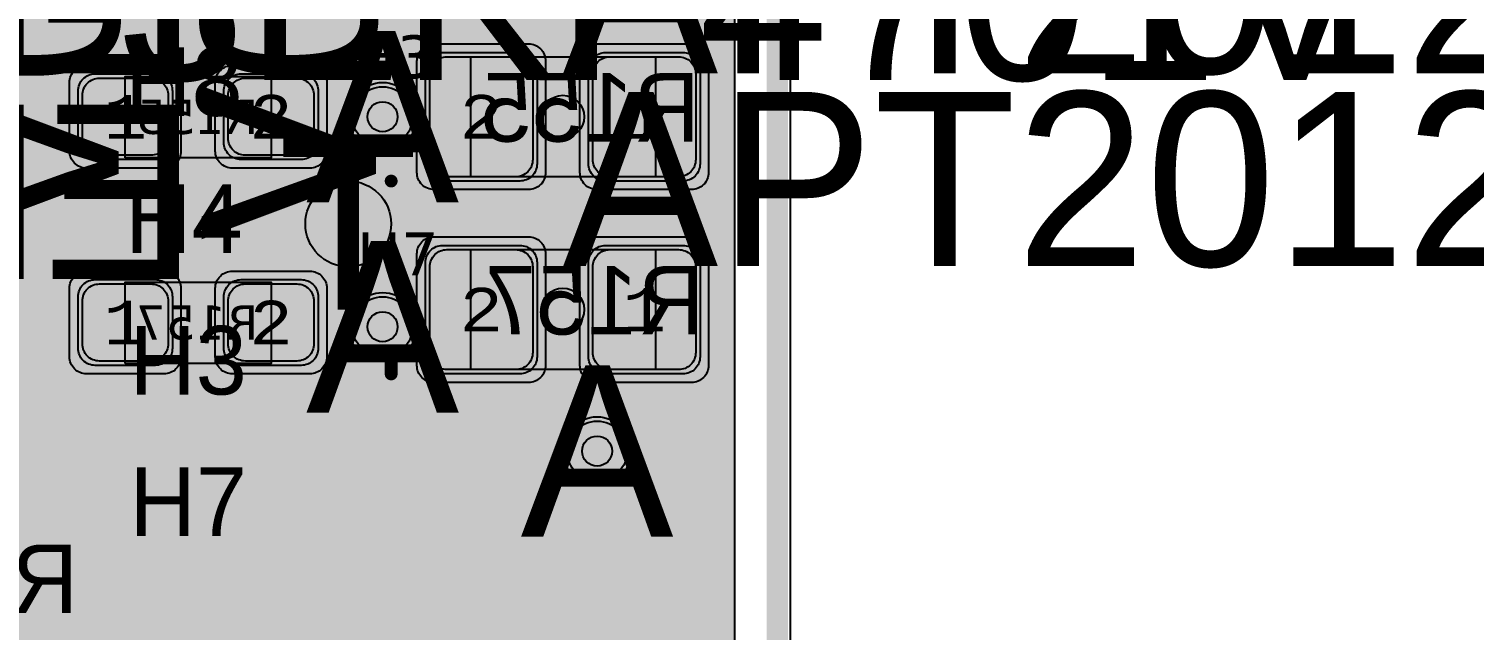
# Model space of a CAD drawing. Extents: x -28 to 199, y -61 to 255.
# Drawn here: x 161.28 to 178.12, y 150.01 to 157.02 of the extents above; entities that cross this region are included whole.
import ezdxf
from ezdxf.enums import TextEntityAlignment as Align

# ---------------------------------------------------------------- set-up
doc = ezdxf.new("R2010")
doc.units = 0
doc.header["$MEASUREMENT"] = 0
for name, color, linetype in [('ASSEMBLY_OUTLINES_BTM', 191, 'CONTINUOUS'), ('ASSEMBLY_OUTLINES_TOP', 102, 'CONTINUOUS'), ('ASSEMBLY_PART_NUMBERS_BTM', 191, 'CONTINUOUS'), ('ASSEMBLY_PART_NUMBERS_TOP', 102, 'CONTINUOUS'), ('ASSEMBLY_REF_DES_BTM', 191, 'CONTINUOUS'), ('ASSEMBLY_REF_DES_TOP', 102, 'CONTINUOUS'), ('BOARD_OUTLINE', 10, 'CONTINUOUS'), ('DRILL_DRAWING', 21, 'CONTINUOUS'), ('GENERATED_SILKSCREEN_BTM', 255, 'CONTINUOUS'), ('GENERATED_SILKSCREEN_TOP', 140, 'CONTINUOUS'), ('MANUFACTURING_OUTLINES', 10, 'CONTINUOUS'), ('MOUNTING_HOLES_LAYER_2', 42, 'CONTINUOUS'), ('MOUNTING_HOLES_LAYER_3', 42, 'CONTINUOUS'), ('MOUNTING_HOLES_LAYER_BOT21', 42, 'CONTINUOUS'), ('MOUNTING_HOLES_LAYER_TOP', 42, 'CONTINUOUS'), ('PART_PADS_SMD_BTM', 10, 'CONTINUOUS'), ('PART_PADS_SMD_TOP', 150, 'CONTINUOUS'), ('PIN_NUMBERS_BTM', 8, 'CONTINUOUS'), ('PIN_NUMBERS_TOP', 8, 'CONTINUOUS'), ('PLACEMENT_OUTLINES_BTM', 222, 'CONTINUOUS'), ('PLACEMENT_OUTLINES_TOP', 130, 'CONTINUOUS'), ('PLANE_SHAPES_LAYER_2', 230, 'CONTINUOUS'), ('PLANE_SHAPES_LAYER_3', 81, 'CONTINUOUS'), ('ROUTE_BORDER', 151, 'CONTINUOUS'), ('SILKSCREEN_OUTLINES_BTM', 211, 'CONTINUOUS'), ('SILKSCREEN_OUTLINES_TOP', 150, 'CONTINUOUS'), ('SILKSCREEN_REF_DES_BTM', 211, 'CONTINUOUS'), ('SILKSCREEN_REF_DES_TOP', 150, 'CONTINUOUS'), ('SOLDERMASK_PADS_BTM', 12, 'CONTINUOUS'), ('SOLDERMASK_PADS_TOP', 180, 'CONTINUOUS'), ('SOLDERPASTE_PADS_BTM', 12, 'CONTINUOUS'), ('SOLDERPASTE_PADS_TOP', 180, 'CONTINUOUS'), ('TRACES_LAYER_BOTTOM', 10, 'CONTINUOUS'), ('TRACES_LAYER_TOP', 150, 'CONTINUOUS'), ('VIA_HOLES_LAYER_2', 30, 'CONTINUOUS'), ('VIA_HOLES_LAYER_3', 30, 'CONTINUOUS'), ('VIA_HOLES_LAYER_BOTTOM', 30, 'CONTINUOUS'), ('VIA_HOLES_LAYER_TOP', 30, 'CONTINUOUS'), ('VIA_PADS_LAYER_2', 230, 'CONTINUOUS'), ('VIA_PADS_LAYER_3', 81, 'CONTINUOUS'), ('VIA_PADS_LAYER_BOTTOM', 10, 'CONTINUOUS'), ('VIA_PADS_LAYER_TOP', 150, 'CONTINUOUS')]:
    doc.layers.add(name, color=color, linetype=linetype)
doc.styles.add('COURIER_NEW', font='COUR.TTF')
doc.styles.add('VERDANA', font='verdana.TTF')
doc.styles.add('VERIBEST_GERBER_0', font='txt')

msp = doc.modelspace()

# ---------------------------------------------------------------- hatches: boundary and pattern name
at = {"layer": 'ASSEMBLY_OUTLINES_TOP'}
h = msp.add_hatch(color=256, dxfattribs=at)
edge = h.paths.add_edge_path()
edge.add_arc((167.5, 156), 0.25, 0, 360)
h = msp.add_hatch(color=256, dxfattribs=at)
edge = h.paths.add_edge_path()
edge.add_arc((167.5, 153.75), 0.25, 0, 360)
at = {"layer": 'MOUNTING_HOLES_LAYER_2'}
h = msp.add_hatch(color=256, dxfattribs=at)
edge = h.paths.add_edge_path()
edge.add_arc((165, 154.75), 0.5, 0, 360)
at = {"layer": 'MOUNTING_HOLES_LAYER_3'}
h = msp.add_hatch(color=256, dxfattribs=at)
edge = h.paths.add_edge_path()
edge.add_arc((165, 154.75), 0.5, 0, 360)
at = {"layer": 'MOUNTING_HOLES_LAYER_BOT21'}
h = msp.add_hatch(color=256, dxfattribs=at)
edge = h.paths.add_edge_path()
edge.add_arc((165, 154.75), 0.5, 0, 360)
at = {"layer": 'MOUNTING_HOLES_LAYER_TOP'}
h = msp.add_hatch(color=256, dxfattribs=at)
edge = h.paths.add_edge_path()
edge.add_arc((165, 154.75), 0.5, 0, 360)
at = {"layer": 'PLANE_SHAPES_LAYER_2'}
h = msp.add_hatch(color=256, dxfattribs=at)
h.paths.add_polyline_path([(169.5, 129.25), (149.5, 129.25), (142.25, 122), (142.25, 90.5), (147.5, 90.5), (147.5, 80), (154, 80), (154, 69.25), (131.75, 69.25), (131.75, 73.25), (121.25, 73.25), (121.25, 81), (110.5, 81), (110.5, 125.75), (106.5, 125.75), (106.5, 128.75), (93.5, 128.75), (93.5, 120.25), (91.75, 120.25), (91.75, 121.5), (80, 121.5), (80, 118.25), (73.25, 118.25), (73.25, 124.5), (67.5, 124.5), (67.5, 128), (57.75, 128), (57.75, 120.25), (55.25, 120.25), (55.25, 121.5), (47.5, 121.5), (47.5, 119), (35, 119), (35, 134.75), (32.75, 134.75), (32.75, 159.75), (29.25, 159.75), (29.25, 175.25), (22.5, 175.25), (22.5, 195.25), (17.25, 195.25), (17.25, 198), (22.5, 198), (22.5, 216.5), (40.25, 216.5), (40.25, 235.5), (54.5, 235.5), (54.5, 254), (87.25, 254), (87.25, 236.25), (86.25, 236.25), (86.25, 228.75), (81, 228.75), (81, 218.75), (95.25, 218.75), (95.25, 194.5), (87, 194.5), (87, 172), (131.1, 172), (131.1, 208.75), (115.5, 208.75), (115.5, 213.75), (106.75, 213.75), (106.75, 218.75), (110.25, 222.25), (110.25, 226.25), (142.5, 226.25), (142.5, 221.5), (160.5, 221.5), (160.5, 240.75), (169.5, 240.75)])
h.paths.add_polyline_path([(35.5, 149.5), (41.75, 149.5), (41.75, 152), (39.25, 152), (39.25, 154), (37.75, 154), (37.75, 152), (35.5, 152)], flags=16)
h.paths.add_polyline_path([(37.5, 125.75), (37.5, 128.75), (42.75, 128.75), (42.75, 125.75)], flags=16)
h.paths.add_polyline_path([(52, 127.75), (52, 130.75), (54.25, 130.75), (54.25, 127.75)], flags=16)
h.paths.add_polyline_path([(50.75, 219.5), (50.75, 226.5), (71.75, 226.5), (71.75, 219.5)], flags=16)
h.paths.add_polyline_path([(66.5, 150.75), (66.5, 177.5), (72.25, 177.5), (72.25, 150.75)], flags=16)
h.paths.add_polyline_path([(47.25, 185.25), (73, 185.25), (73, 188.25), (70.25, 188.25), (70.25, 191), (47.25, 191)], flags=16)
h.paths.add_polyline_path([(84.5, 208), (84.5, 212.75), (85, 212.75), (85, 208)], flags=16)
h.paths.add_polyline_path([(61.5, 137.25), (87.75, 137.25), (87.75, 140.5), (84.75, 140.5), (84.75, 143), (61.5, 143)], flags=16)
h.paths.add_polyline_path([(88.75, 127), (88.75, 130), (91, 130), (91, 127)], flags=16)
h.paths.add_polyline_path([(85.5, 130.25), (85.5, 132.5), (91, 132.5), (91, 130.25)], flags=16)
h.paths.add_polyline_path([(108.75, 142.25), (135.75, 142.25), (135.75, 145.75), (132.25, 145.75), (132.25, 149), (108.75, 149)], flags=16)
h.paths.add_polyline_path([(114.25, 126.75), (140.75, 126.75), (140.75, 129.75), (137.25, 129.75), (137.25, 133), (114.25, 133)], flags=16)
h.paths.add_polyline_path([(155.25, 180.25), (166.25, 180.25), (166.25, 186.25), (152.25, 186.25), (152.25, 183), (155.25, 183)], flags=16)
at = {"layer": 'PLANE_SHAPES_LAYER_3'}
h = msp.add_hatch(color=256, dxfattribs=at)
h.paths.add_polyline_path([(169.5, 129.25), (149.5, 129.25), (142.25, 122), (142.25, 90.5), (147.5, 90.5), (147.5, 80), (154, 80), (154, 69.25), (131.75, 69.25), (131.75, 73.25), (121.25, 73.25), (121.25, 81), (110.5, 81), (110.5, 125.75), (106.5, 125.75), (106.5, 128.75), (93.5, 128.75), (93.5, 120.25), (91.75, 120.25), (91.75, 121.5), (80, 121.5), (80, 118.25), (73.25, 118.25), (73.25, 124.5), (67.5, 124.5), (67.5, 127.75), (58.25, 127.75), (58.25, 130.25), (88.75, 130.25), (88.75, 127), (91, 127), (91, 132.5), (55, 132.5), (55, 131.25), (52, 131.25), (52, 127.75), (55, 127.75), (55, 127.25), (57.75, 127.25), (57.75, 120.25), (55.25, 120.25), (55.25, 121.5), (47.5, 121.5), (47.5, 119), (35, 119), (35, 134.75), (32.75, 134.75), (32.75, 159.75), (29.25, 159.75), (29.25, 175.25), (22.5, 175.25), (22.5, 195.25), (17.25, 195.25), (17.25, 198), (22.5, 198), (22.5, 216.5), (40.25, 216.5), (40.25, 235.5), (54.5, 235.5), (54.5, 254), (87.25, 254), (87.25, 236.25), (86.25, 236.25), (86.25, 228.75), (81, 228.75), (81, 218.75), (95.25, 218.75), (95.25, 194.5), (87, 194.5), (87, 172), (131.1, 172), (131.1, 208.75), (115.5, 208.75), (115.5, 213.75), (106.75, 213.75), (106.75, 218.75), (110.25, 222.25), (110.25, 226.25), (142.5, 226.25), (142.5, 221.5), (160.5, 221.5), (160.5, 240.75), (169.5, 240.75)])
h.paths.add_polyline_path([(35.5, 149.5), (41.75, 149.5), (41.75, 152), (39.25, 152), (39.25, 154), (37.75, 154), (37.75, 152), (35.5, 152)], flags=16)
h.paths.add_polyline_path([(37.5, 125.75), (37.5, 128.75), (42.75, 128.75), (42.75, 125.75)], flags=16)
h.paths.add_polyline_path([(50.75, 219.5), (50.75, 226.5), (71.75, 226.5), (71.75, 219.5)], flags=16)
h.paths.add_polyline_path([(66.5, 150.75), (66.5, 177.5), (72.25, 177.5), (72.25, 150.75)], flags=16)
h.paths.add_polyline_path([(47.25, 185.25), (73, 185.25), (73, 188.25), (70.25, 188.25), (70.25, 191), (47.25, 191)], flags=16)
h.paths.add_polyline_path([(84.5, 208), (84.5, 212.75), (85, 212.75), (85, 208)], flags=16)
h.paths.add_polyline_path([(61.5, 137.25), (87.75, 137.25), (87.75, 140.5), (84.75, 140.5), (84.75, 143), (61.5, 143)], flags=16)
h.paths.add_polyline_path([(108.75, 142.25), (135.75, 142.25), (135.75, 145.75), (132.25, 145.75), (132.25, 149), (108.75, 149)], flags=16)
h.paths.add_polyline_path([(114.25, 126.75), (140.75, 126.75), (140.75, 129.75), (137.25, 129.75), (137.25, 133), (114.25, 133)], flags=16)
h.paths.add_polyline_path([(155.25, 180.25), (166.25, 180.25), (166.25, 186.25), (152.25, 186.25), (152.25, 183), (155.25, 183)], flags=16)
at = {"layer": 'VIA_HOLES_LAYER_2'}
h = msp.add_hatch(color=256, dxfattribs=at)
edge = h.paths.add_edge_path()
edge.add_arc((165.4, 156), 0.175, 0, 360)
h = msp.add_hatch(color=256, dxfattribs=at)
edge = h.paths.add_edge_path()
edge.add_arc((165.4, 153.549998), 0.175, 0, 360)
h = msp.add_hatch(color=256, dxfattribs=at)
edge = h.paths.add_edge_path()
edge.add_arc((167.9, 152.1), 0.175, 0, 360)
at = {"layer": 'VIA_HOLES_LAYER_3'}
h = msp.add_hatch(color=256, dxfattribs=at)
edge = h.paths.add_edge_path()
edge.add_arc((165.4, 156), 0.175, 0, 360)
h = msp.add_hatch(color=256, dxfattribs=at)
edge = h.paths.add_edge_path()
edge.add_arc((165.4, 153.549998), 0.175, 0, 360)
h = msp.add_hatch(color=256, dxfattribs=at)
edge = h.paths.add_edge_path()
edge.add_arc((167.9, 152.1), 0.175, 0, 360)
at = {"layer": 'VIA_HOLES_LAYER_BOTTOM'}
h = msp.add_hatch(color=256, dxfattribs=at)
edge = h.paths.add_edge_path()
edge.add_arc((165.4, 156), 0.175, 0, 360)
h = msp.add_hatch(color=256, dxfattribs=at)
edge = h.paths.add_edge_path()
edge.add_arc((165.4, 153.549998), 0.175, 0, 360)
h = msp.add_hatch(color=256, dxfattribs=at)
edge = h.paths.add_edge_path()
edge.add_arc((167.9, 152.1), 0.175, 0, 360)
at = {"layer": 'VIA_HOLES_LAYER_TOP'}
h = msp.add_hatch(color=256, dxfattribs=at)
edge = h.paths.add_edge_path()
edge.add_arc((165.4, 156), 0.175, 0, 360)
h = msp.add_hatch(color=256, dxfattribs=at)
edge = h.paths.add_edge_path()
edge.add_arc((165.4, 153.549998), 0.175, 0, 360)
h = msp.add_hatch(color=256, dxfattribs=at)
edge = h.paths.add_edge_path()
edge.add_arc((167.9, 152.1), 0.175, 0, 360)

# ---------------------------------------------------------------- linework, layer by layer
at = {"layer": 'ASSEMBLY_OUTLINES_BTM'}
for points in [[(162.4, 155.52), (162.4, 156.47), (164.1, 156.47), (164.1, 155.52)], [(162.4, 153.119998), (162.4, 154.069998), (164.1, 154.069998), (164.1, 153.119998)]]:
    msp.add_lwpolyline(points, close=True, dxfattribs=at)
at = {"layer": 'ASSEMBLY_OUTLINES_TOP'}
for points in [[(166.43, 155.3), (166.43, 156.7), (168.58, 156.7), (168.58, 155.3)], [(166.43, 153.05), (166.43, 154.45), (168.58, 154.45), (168.58, 153.05)]]:
    msp.add_lwpolyline(points, close=True, dxfattribs=at)
at = {"layer": 'ASSEMBLY_OUTLINES_TOP', "const_width": 0.1}
for points in [[(166.75, 155.5), (166.75, 156.5)], [(166.75, 153.25), (166.75, 154.25)]]:
    msp.add_lwpolyline(points, dxfattribs=at)
for points in [[(167, 155.5), (167, 156.5), (168, 156.5), (168, 155.5)], [(167, 153.25), (167, 154.25), (168, 154.25), (168, 153.25)]]:
    msp.add_lwpolyline(points, close=True, dxfattribs=at)
at = {"layer": 'ASSEMBLY_OUTLINES_TOP'}
for centre in [(167.5, 156), (167.5, 153.75)]:
    msp.add_circle(centre, 0.25, dxfattribs=at)
at = {"layer": 'BOARD_OUTLINE', "const_width": 0.25}
msp.add_lwpolyline([(0, 1.5), (0, 253.5, -0.4142135624), (1.5, 255), (168.5, 255, -0.4142135624), (170, 253.5), (170, 1.5, -0.4142135624), (168.5, 0), (1.5, 0, -0.4142135624)], format="xyb", close=True, dxfattribs=at)
at = {"layer": 'GENERATED_SILKSCREEN_BTM', "const_width": 0.15}
for points in [[(163.533844, 156.470005, 1.1642e-05), (163.533836, 156.469995), (162.966164, 156.469995, 1.1642e-05), (162.966156, 156.470005), (163.533844, 156.470005)], [(163.542098, 155.519995), (162.957902, 155.519995, 1.22306e-05), (162.957911, 155.520005), (163.542089, 155.520005, 1.22306e-05), (163.542098, 155.519995)], [(163.533844, 154.070003, 1.1642e-05), (163.533836, 154.069993), (162.966164, 154.069993, 1.1642e-05), (162.966156, 154.070003), (163.533844, 154.070003)], [(163.542098, 153.119993), (162.957902, 153.119993, 1.22306e-05), (162.957911, 153.120003), (163.542089, 153.120003, 1.22306e-05), (163.542098, 153.119993)]]:
    msp.add_lwpolyline(points, format="xyb", dxfattribs=at)
for points in [[(166.602, 156.2212), (166.6052, 156.2204), (166.6076, 156.2196), (166.6108, 156.218), (166.7196, 156.13), (166.7196, 156.4636), (166.1972, 156.4636), (166.1916, 156.4652), (166.1868, 156.4684), (166.1844, 156.474), (166.1836, 156.4796), (166.1844, 156.486), (166.1868, 156.4908), (166.1916, 156.4948), (166.1972, 156.4964), (166.7372, 156.4964), (166.7428, 156.4948), (166.7476, 156.4908), (166.7516, 156.486), (166.7532, 156.4804), (166.7532, 156.0956), (166.7524, 156.09), (166.75, 156.086), (166.7468, 156.0836), (166.7412, 156.082), (166.738, 156.0804), (166.734, 156.0796), (166.73, 156.0804), (166.7268, 156.0828), (166.5964, 156.1892), (166.338, 156.1892), (166.2132, 156.0876), (166.2132, 155.83), (166.338, 155.73), (166.5964, 155.73), (166.7268, 155.8356), (166.7324, 155.838), (166.7372, 155.838), (166.7428, 155.8348), (166.7468, 155.8308), (166.75, 155.8252), (166.7516, 155.8196), (166.7508, 155.8164), (166.75, 155.814), (166.7484, 155.8116), (166.746, 155.81), (166.6108, 155.6996), (166.6084, 155.698), (166.6052, 155.698), (166.602, 155.6964), (166.3324, 155.6964), (166.3308, 155.6964), (166.3292, 155.6972), (166.3284, 155.6972), (166.3268, 155.698), (166.3252, 155.698), (166.322, 155.6996), (166.1868, 155.81), (166.1844, 155.8124), (166.1836, 155.814), (166.182, 155.8188), (166.1812, 155.822), (166.1812, 156.0956), (166.182, 156.0988), (166.1836, 156.1036), (166.1836, 156.1052), (166.1852, 156.106), (166.186, 156.1076), (166.1868, 156.1092), (166.322, 156.218), (166.326, 156.2196), (166.3292, 156.2204), (166.3324, 156.2212), (166.602, 156.2212)], [(167.358, 156.2212), (167.3612, 156.2204), (167.3636, 156.2196), (167.3668, 156.218), (167.4756, 156.13), (167.4756, 156.4636), (166.9532, 156.4636), (166.9476, 156.4652), (166.9428, 156.4684), (166.9404, 156.474), (166.9396, 156.4796), (166.9404, 156.486), (166.9428, 156.4908), (166.9476, 156.4948), (166.9532, 156.4964), (167.4932, 156.4964), (167.4988, 156.4948), (167.5036, 156.4908), (167.5076, 156.486), (167.5092, 156.4804), (167.5092, 156.0956), (167.5084, 156.09), (167.506, 156.086), (167.5028, 156.0836), (167.4972, 156.082), (167.494, 156.0804), (167.49, 156.0796), (167.486, 156.0804), (167.4828, 156.0828), (167.3524, 156.1892), (167.094, 156.1892), (166.9692, 156.0876), (166.9692, 155.83), (167.094, 155.73), (167.3524, 155.73), (167.4828, 155.8356), (167.4884, 155.838), (167.4932, 155.838), (167.4988, 155.8348), (167.5028, 155.8308), (167.506, 155.8252), (167.5076, 155.8196), (167.5068, 155.8164), (167.506, 155.814), (167.5044, 155.8116), (167.502, 155.81), (167.3668, 155.6996), (167.3644, 155.698), (167.3612, 155.698), (167.358, 155.6964), (167.0884, 155.6964), (167.0868, 155.6964), (167.0852, 155.6972), (167.0844, 155.6972), (167.0828, 155.698), (167.0812, 155.698), (167.078, 155.6996), (166.9428, 155.81), (166.9404, 155.8124), (166.9396, 155.814), (166.938, 155.8188), (166.9372, 155.822), (166.9372, 156.0956), (166.938, 156.0988), (166.9396, 156.1036), (166.9396, 156.1052), (166.9412, 156.106), (166.942, 156.1076), (166.9428, 156.1092), (167.078, 156.218), (167.082, 156.2196), (167.0852, 156.2204), (167.0884, 156.2212), (167.358, 156.2212)], [(168.1212, 155.7292), (168.1276, 155.7276), (168.1316, 155.7244), (168.1332, 155.7188), (168.134, 155.7124), (168.1332, 155.7068), (168.1316, 155.7012), (168.1276, 155.6972), (168.1212, 155.6964), (167.8092, 155.6964), (167.8036, 155.6972), (167.7988, 155.7012), (167.7964, 155.7068), (167.7956, 155.7124), (167.7964, 155.7188), (167.7988, 155.7244), (167.8036, 155.7276), (167.8092, 155.7292), (167.95, 155.7292), (167.95, 156.4804), (167.9508, 156.486), (167.9532, 156.49), (167.9572, 156.4924), (167.9628, 156.4932), (167.9668, 156.494), (167.9708, 156.494), (167.974, 156.4924), (167.9772, 156.4892), (168.1332, 156.27), (168.1348, 156.2668), (168.1356, 156.2644), (168.1356, 156.2588), (168.1332, 156.254), (168.1292, 156.25), (168.1244, 156.2468), (168.1188, 156.2452), (168.1156, 156.2452), (168.1132, 156.246), (168.1092, 156.2508), (167.9812, 156.43), (167.9812, 155.7292), (168.1212, 155.7292)], [(168.426, 156.1924), (168.4236, 156.194), (168.4228, 156.198), (168.4212, 156.202), (168.4204, 156.206), (168.4204, 156.3708), (168.4212, 156.3748), (168.4228, 156.3772), (168.4228, 156.3796), (168.4236, 156.3804), (168.4252, 156.3812), (168.426, 156.3828), (168.562, 156.4932), (168.566, 156.4948), (168.5692, 156.4956), (168.5724, 156.4964), (168.9756, 156.4964), (168.9828, 156.4948), (168.9876, 156.4908), (168.9916, 156.486), (168.9932, 156.4804), (168.9932, 155.7124), (168.9916, 155.706), (168.9876, 155.702), (168.9828, 155.6996), (168.9772, 155.6988), (168.9708, 155.6996), (168.9652, 155.702), (168.9612, 155.706), (168.9596, 155.7124), (168.9596, 156.0804), (168.5836, 156.0804), (168.4524, 155.7076), (168.4492, 155.702), (168.4436, 155.6988), (168.438, 155.698), (168.4324, 155.6996), (168.4276, 155.702), (168.4236, 155.706), (168.422, 155.7116), (168.4228, 155.718), (168.554, 156.0908), (168.426, 156.1924)], [(168.9596, 156.4636), (168.5772, 156.4636), (168.4524, 156.3628), (168.4524, 156.214), (168.5772, 156.1124), (168.9596, 156.1124), (168.9596, 156.4636)], [(166.692, 153.470398), (166.6936, 153.464798), (166.6928, 153.459198), (166.6896, 153.454398), (166.6848, 153.451198), (166.6792, 153.449598), (166.6736, 153.448798), (166.6688, 153.450398), (166.6648, 153.455198), (166.2336, 154.222398), (166.232, 154.226398), (166.232, 154.229598), (166.232, 154.232798), (166.2336, 154.235998), (166.236, 154.240798), (166.2392, 154.243998), (166.2432, 154.245598), (166.2472, 154.246398), (166.7872, 154.246398), (166.7928, 154.244798), (166.7976, 154.240798), (166.8, 154.235998), (166.8008, 154.229598), (166.8, 154.223998), (166.7976, 154.218398), (166.7928, 154.214398), (166.7872, 154.213598), (166.2744, 154.213598), (166.692, 153.470398)], [(167.408, 153.971198), (167.4112, 153.970398), (167.4136, 153.969598), (167.4168, 153.967998), (167.5256, 153.879998), (167.5256, 154.213598), (167.0032, 154.213598), (166.9976, 154.215198), (166.9928, 154.218398), (166.9904, 154.223998), (166.9896, 154.229598), (166.9904, 154.235998), (166.9928, 154.240798), (166.9976, 154.244798), (167.0032, 154.246398), (167.5432, 154.246398), (167.5488, 154.244798), (167.5536, 154.240798), (167.5576, 154.235998), (167.5592, 154.230398), (167.5592, 153.845598), (167.5584, 153.839998), (167.556, 153.835998), (167.5528, 153.833598), (167.5472, 153.831998), (167.544, 153.830398), (167.54, 153.829598), (167.536, 153.830398), (167.5328, 153.832798), (167.4024, 153.939198), (167.144, 153.939198), (167.0192, 153.837598), (167.0192, 153.579998), (167.144, 153.479998), (167.4024, 153.479998), (167.5328, 153.585598), (167.5384, 153.587998), (167.5432, 153.587998), (167.5488, 153.584798), (167.5528, 153.580798), (167.556, 153.575198), (167.5576, 153.569598), (167.5568, 153.566398), (167.556, 153.563998), (167.5544, 153.561598), (167.552, 153.559998), (167.4168, 153.449598), (167.4144, 153.447998), (167.4112, 153.447998), (167.408, 153.446398), (167.1384, 153.446398), (167.1368, 153.446398), (167.1352, 153.447198), (167.1344, 153.447198), (167.1328, 153.447998), (167.1312, 153.447998), (167.128, 153.449598), (166.9928, 153.559998), (166.9904, 153.562398), (166.9896, 153.563998), (166.988, 153.568798), (166.9872, 153.571998), (166.9872, 153.845598), (166.988, 153.848798), (166.9896, 153.853598), (166.9896, 153.855198), (166.9912, 153.855998), (166.992, 153.857598), (166.9928, 153.859198), (167.128, 153.967998), (167.132, 153.969598), (167.1352, 153.970398), (167.1384, 153.971198), (167.408, 153.971198)], [(168.1712, 153.479198), (168.1776, 153.477598), (168.1816, 153.474398), (168.1832, 153.468798), (168.184, 153.462398), (168.1832, 153.456798), (168.1816, 153.451198), (168.1776, 153.447198), (168.1712, 153.446398), (167.8592, 153.446398), (167.8536, 153.447198), (167.8488, 153.451198), (167.8464, 153.456798), (167.8456, 153.462398), (167.8464, 153.468798), (167.8488, 153.474398), (167.8536, 153.477598), (167.8592, 153.479198), (168, 153.479198), (168, 154.230398), (168.0008, 154.235998), (168.0032, 154.239998), (168.0072, 154.242398), (168.0128, 154.243198), (168.0168, 154.243998), (168.0208, 154.243998), (168.024, 154.242398), (168.0272, 154.239198), (168.1832, 154.019998), (168.1848, 154.016798), (168.1856, 154.014398), (168.1856, 154.008798), (168.1832, 154.003998), (168.1792, 153.999998), (168.1744, 153.996798), (168.1688, 153.995198), (168.1656, 153.995198), (168.1632, 153.995998), (168.1592, 154.000798), (168.0312, 154.179998), (168.0312, 153.479198), (168.1712, 153.479198)], [(168.476, 153.942398), (168.4736, 153.943998), (168.4728, 153.947998), (168.4712, 153.951998), (168.4704, 153.955998), (168.4704, 154.120798), (168.4712, 154.124798), (168.4728, 154.127198), (168.4728, 154.129598), (168.4736, 154.130398), (168.4752, 154.131198), (168.476, 154.132798), (168.612, 154.243198), (168.616, 154.244798), (168.6192, 154.245598), (168.6224, 154.246398), (169.0256, 154.246398), (169.0328, 154.244798), (169.0376, 154.240798), (169.0416, 154.235998), (169.0432, 154.230398), (169.0432, 153.462398), (169.0416, 153.455998), (169.0376, 153.451998), (169.0328, 153.449598), (169.0272, 153.448798), (169.0208, 153.449598), (169.0152, 153.451998), (169.0112, 153.455998), (169.0096, 153.462398), (169.0096, 153.830398), (168.6336, 153.830398), (168.5024, 153.457598), (168.4992, 153.451998), (168.4936, 153.448798), (168.488, 153.447998), (168.4824, 153.449598), (168.4776, 153.451998), (168.4736, 153.455998), (168.472, 153.461598), (168.4728, 153.467998), (168.604, 153.840798), (168.476, 153.942398)], [(169.0096, 154.213598), (168.6272, 154.213598), (168.5024, 154.112798), (168.5024, 153.963998), (168.6272, 153.862398), (169.0096, 153.862398), (169.0096, 154.213598)], [(161.1756, 150.8828), (161.3116, 150.9932), (161.3156, 150.9948), (161.3188, 150.9956), (161.322, 150.9964), (161.7252, 150.9964), (161.7324, 150.9948), (161.7372, 150.9908), (161.7412, 150.986), (161.7428, 150.9804), (161.7428, 150.2124), (161.7412, 150.206), (161.7372, 150.202), (161.7324, 150.1996), (161.7268, 150.1988), (161.7204, 150.1996), (161.7148, 150.202), (161.7108, 150.206), (161.7092, 150.2124), (161.7092, 150.5804), (161.3332, 150.5804), (161.202, 150.2076)], [(161.7092, 150.9636), (161.3268, 150.9636), (161.202, 150.8628), (161.202, 150.714), (161.3268, 150.6124), (161.7092, 150.6124), (161.7092, 150.9636)], [(161.1724, 150.218), (161.3036, 150.5908), (161.1756, 150.6924)]]:
    msp.add_lwpolyline(points, dxfattribs=at)
at = {"layer": 'GENERATED_SILKSCREEN_TOP', "const_width": 0.15}
for points in [[(162.5068, 156.0124), (162.5084, 156.006), (162.5124, 156.002), (162.5172, 155.9996), (162.5228, 155.9988), (162.5292, 155.9996), (162.5348, 156.002), (162.5388, 156.006), (162.5404, 156.0124), (162.5404, 156.3804), (163.0468, 156.3804), (163.0468, 156.0124), (163.0476, 156.006), (163.0516, 156.002), (163.0572, 155.9996), (163.0628, 155.9988), (163.0684, 155.9996), (163.0732, 156.002), (163.0772, 156.006), (163.0788, 156.0124), (163.0788, 156.7804), (163.0772, 156.786), (163.0732, 156.7908), (163.0684, 156.7932), (163.0628, 156.794), (163.0572, 156.7932), (163.0516, 156.7908), (163.0476, 156.786), (163.0468, 156.7804), (163.0468, 156.4124), (162.5404, 156.4124), (162.5404, 156.7804), (162.5388, 156.786), (162.5348, 156.7908), (162.5292, 156.7932), (162.5228, 156.794), (162.5172, 156.7932), (162.5124, 156.7908), (162.5084, 156.786), (162.5068, 156.7804), (162.5068, 156.0124)], [(163.8004, 156.5012), (163.7748, 156.4244), (163.8004, 156.3476), (163.8004, 156.3452), (163.8012, 156.342), (163.8012, 156.0948), (163.8012, 156.0924), (163.8004, 156.09), (163.7996, 156.0868), (163.7964, 156.0836), (163.7164, 156.0012), (163.7132, 155.998), (163.7084, 155.9972), (163.7052, 155.9964), (163.4116, 155.9964), (163.4092, 155.9964), (163.4068, 155.9972), (163.4036, 155.998), (163.4004, 156.0012), (163.3204, 156.0836), (163.3172, 156.0868), (163.3156, 156.09), (163.3156, 156.0948), (163.3156, 156.342), (163.3156, 156.3452), (163.3156, 156.3468), (163.3164, 156.3476), (163.342, 156.4244), (163.3164, 156.5012), (163.3156, 156.502), (163.3156, 156.5068), (163.3156, 156.6988), (163.3156, 156.702), (163.3172, 156.706), (163.3204, 156.71), (163.4004, 156.7924), (163.4036, 156.7948), (163.4068, 156.7956), (163.4092, 156.7964), (163.4116, 156.7964), (163.7052, 156.7964), (163.7084, 156.7956), (163.7132, 156.7948), (163.7164, 156.7924), (163.7964, 156.71), (163.7996, 156.7052), (163.8004, 156.702), (163.8012, 156.6988), (163.8012, 156.5068), (163.8012, 156.5036), (163.8004, 156.502), (163.8004, 156.5012)], [(163.3476, 156.69), (163.3476, 156.5084), (163.3692, 156.4396), (163.746, 156.4396), (163.7692, 156.5084), (163.7692, 156.69), (163.698, 156.7636), (163.4196, 156.7636), (163.3476, 156.69)], [(163.3476, 156.3388), (163.3476, 156.102), (163.4196, 156.0292), (163.698, 156.0292), (163.7692, 156.102), (163.7692, 156.3388), (163.746, 156.4076), (163.3692, 156.4076), (163.3476, 156.3388)], [(162.5072, 154.4124), (162.5088, 154.406), (162.5128, 154.402), (162.5176, 154.3996), (162.5232, 154.3988), (162.5296, 154.3996), (162.5352, 154.402), (162.5392, 154.406), (162.5408, 154.4124), (162.5408, 154.7804), (163.0472, 154.7804), (163.0472, 154.4124), (163.048, 154.406), (163.052, 154.402), (163.0576, 154.3996), (163.0632, 154.3988), (163.0688, 154.3996), (163.0736, 154.402), (163.0776, 154.406), (163.0792, 154.4124), (163.0792, 155.1804), (163.0776, 155.186), (163.0736, 155.1908), (163.0688, 155.1932), (163.0632, 155.194), (163.0576, 155.1932), (163.052, 155.1908), (163.048, 155.186), (163.0472, 155.1804), (163.0472, 154.8124), (162.5408, 154.8124), (162.5408, 155.1804), (162.5392, 155.186), (162.5352, 155.1908), (162.5296, 155.1932), (162.5232, 155.194), (162.5176, 155.1932), (162.5128, 155.1908), (162.5088, 155.186), (162.5072, 155.1804), (162.5072, 154.4124)], [(163.7496, 154.4124), (163.7504, 154.406), (163.7544, 154.402), (163.76, 154.3996), (163.7656, 154.3988), (163.7712, 154.3996), (163.776, 154.402), (163.78, 154.406), (163.7816, 154.4124), (163.7816, 154.6548), (163.8192, 154.6548), (163.8248, 154.6564), (163.8296, 154.6596), (163.832, 154.6652), (163.8328, 154.6708), (163.832, 154.6772), (163.8296, 154.6828), (163.8248, 154.6868), (163.8192, 154.6876), (163.7816, 154.6876), (163.7816, 155.158), (163.7808, 155.162), (163.7784, 155.1652), (163.7752, 155.1684), (163.7712, 155.1708), (163.7664, 155.1724), (163.7616, 155.1732), (163.7576, 155.1724), (163.7536, 155.1692), (163.268, 154.6836), (163.2648, 154.6788), (163.2632, 154.674), (163.264, 154.6692), (163.2672, 154.6636), (163.2688, 154.6596), (163.272, 154.6572), (163.2752, 154.6556), (163.2792, 154.6548), (163.7496, 154.6548), (163.7496, 154.4124)], [(163.3192, 154.6876), (163.7496, 155.1164), (163.7496, 154.6876), (163.3192, 154.6876)], [(162.5572, 152.7624), (162.5588, 152.756), (162.5628, 152.752), (162.5676, 152.7496), (162.5732, 152.7488), (162.5796, 152.7496), (162.5852, 152.752), (162.5892, 152.756), (162.5908, 152.7624), (162.5908, 153.1304), (163.0972, 153.1304), (163.0972, 152.7624), (163.098, 152.756), (163.102, 152.752), (163.1076, 152.7496), (163.1132, 152.7488), (163.1188, 152.7496), (163.1236, 152.752), (163.1276, 152.756), (163.1292, 152.7624), (163.1292, 153.5304), (163.1276, 153.536), (163.1236, 153.5408), (163.1188, 153.5432), (163.1132, 153.544), (163.1076, 153.5432), (163.102, 153.5408), (163.098, 153.536), (163.0972, 153.5304), (163.0972, 153.1624), (162.5908, 153.1624), (162.5908, 153.5304), (162.5892, 153.536), (162.5852, 153.5408), (162.5796, 153.5432), (162.5732, 153.544), (162.5676, 153.5432), (162.5628, 153.5408), (162.5588, 153.536), (162.5572, 153.5304), (162.5572, 152.7624)], [(163.4556, 152.7496), (163.3204, 152.8592), (163.3164, 152.8632), (163.3156, 152.868), (163.3164, 152.8736), (163.3196, 152.8792), (163.3236, 152.8832), (163.3284, 152.8864), (163.334, 152.8872), (163.3396, 152.8856), (163.47, 152.7792), (163.7284, 152.7792), (163.8532, 152.88), (163.8532, 153.0288), (163.73, 153.1304), (163.5972, 153.1304), (163.5908, 153.132), (163.5868, 153.1352), (163.5844, 153.1408), (163.5836, 153.1464), (163.5844, 153.152), (163.5868, 153.1568), (163.5908, 153.1608), (163.5972, 153.1624), (163.73, 153.1624), (163.8532, 153.264), (163.8532, 153.4128), (163.7284, 153.5136), (163.47, 153.5136), (163.3396, 153.4072), (163.334, 153.4056), (163.3284, 153.4064), (163.3236, 153.4088), (163.3196, 153.4136), (163.3164, 153.4184), (163.3156, 153.424), (163.3164, 153.4296), (163.3204, 153.4336), (163.4556, 153.5432), (163.458, 153.544), (163.4604, 153.5448), (163.4612, 153.5456), (163.4644, 153.5464), (163.734, 153.5464), (163.738, 153.5456), (163.7396, 153.5448), (163.742, 153.544), (163.7444, 153.5432), (163.8796, 153.4336), (163.882, 153.4296), (163.8828, 153.4264), (163.8844, 153.424), (163.8852, 153.4208), (163.8852, 153.256), (163.8844, 153.2536), (163.8828, 153.248), (163.882, 153.244), (163.8796, 153.2424), (163.762, 153.1464), (163.8796, 153.0504), (163.8804, 153.0488), (163.882, 153.0472), (163.8828, 153.0464), (163.8828, 153.0448), (163.8844, 153.0392), (163.8852, 153.0368), (163.8852, 152.872), (163.8844, 152.868), (163.8828, 152.8648), (163.882, 152.8616), (163.8796, 152.8592), (163.7444, 152.7496), (163.7412, 152.748), (163.7404, 152.7472), (163.738, 152.7472), (163.7372, 152.7464), (163.7364, 152.7464), (163.734, 152.7464), (163.4644, 152.7464), (163.4612, 152.7472), (163.458, 152.748), (163.4556, 152.7496)], [(162.5572, 151.1124), (162.5588, 151.106), (162.5628, 151.102), (162.5676, 151.0996), (162.5732, 151.0988), (162.5796, 151.0996), (162.5852, 151.102), (162.5892, 151.106), (162.5908, 151.1124), (162.5908, 151.4804), (163.0972, 151.4804), (163.0972, 151.1124), (163.098, 151.106), (163.102, 151.102), (163.1076, 151.0996), (163.1132, 151.0988), (163.1188, 151.0996), (163.1236, 151.102), (163.1276, 151.106), (163.1292, 151.1124), (163.1292, 151.8804), (163.1276, 151.886), (163.1236, 151.8908), (163.1188, 151.8932), (163.1132, 151.894), (163.1076, 151.8932), (163.102, 151.8908), (163.098, 151.886), (163.0972, 151.8804), (163.0972, 151.5124), (162.5908, 151.5124), (162.5908, 151.8804), (162.5892, 151.886), (162.5852, 151.8908), (162.5796, 151.8932), (162.5732, 151.894), (162.5676, 151.8932), (162.5628, 151.8908), (162.5588, 151.886), (162.5572, 151.8804), (162.5572, 151.1124)], [(163.4244, 151.1204), (163.4228, 151.1148), (163.4236, 151.1092), (163.4276, 151.1044), (163.4316, 151.1012), (163.4372, 151.0996), (163.4428, 151.0988), (163.4476, 151.1004), (163.4516, 151.1052), (163.8828, 151.8724), (163.8844, 151.8764), (163.8844, 151.8796), (163.8844, 151.8828), (163.8828, 151.886), (163.8804, 151.8908), (163.8772, 151.894), (163.8732, 151.8956), (163.8692, 151.8964), (163.3292, 151.8964), (163.3236, 151.8948), (163.3196, 151.8908), (163.3164, 151.886), (163.3156, 151.8796), (163.3164, 151.874), (163.3196, 151.8684), (163.3236, 151.8644), (163.3292, 151.8636), (163.842, 151.8636), (163.4244, 151.1204)]]:
    msp.add_lwpolyline(points, dxfattribs=at)
for points in [[(165.500005, 156.413067, 5.9988e-06), (165.499995, 156.413069), (165.499995, 156.75, -1), (165.500005, 156.75), (165.500005, 156.413067)], [(167.769515, 156.700005, 1.10969e-05), (167.769508, 156.699995), (167.230492, 156.699995, 1.10969e-05), (167.230485, 156.700005), (167.769515, 156.700005)], [(165.500005, 155.25, -1), (165.499995, 155.25), (165.499995, 155.586931, 5.9988e-06), (165.500005, 155.586933), (165.500005, 155.25)], [(167.769515, 155.299995), (167.230485, 155.299995, 1.10969e-05), (167.230492, 155.300005), (167.769508, 155.300005, 1.10969e-05), (167.769515, 155.299995)], [(165.500005, 153.963065, 5.9988e-06), (165.499995, 153.963067), (165.499995, 154.466046, 8.5753e-06), (165.500005, 154.466063), (165.500005, 153.963065)], [(167.769515, 154.450005, 1.10969e-05), (167.769508, 154.449995), (167.230492, 154.449995, 1.10969e-05), (167.230485, 154.450005), (167.769515, 154.450005)], [(165.500005, 153, -1), (165.499995, 153), (165.499995, 153.136929, 5.9988e-06), (165.500005, 153.136931), (165.500005, 153)], [(167.769515, 153.049995), (167.230485, 153.049995, 1.10969e-05), (167.230492, 153.050005), (167.769508, 153.050005, 1.10969e-05), (167.769515, 153.049995)]]:
    msp.add_lwpolyline(points, format="xyb", dxfattribs=at)
at = {"layer": 'MANUFACTURING_OUTLINES'}
msp.add_lwpolyline([(170.150405, 1.5, -0.4142135624), (168.5, -0.150405), (1.5, -0.150405, -0.4142135624), (-0.150405, 1.5), (-0.150405, 253.5, -0.4142135624), (1.5, 255.150405), (168.5, 255.150405, -0.4142135624), (170.150405, 253.5)], format="xyb", close=True, dxfattribs=at)
at = {"layer": 'MOUNTING_HOLES_LAYER_2'}
msp.add_circle((165, 154.75), 0.5, dxfattribs=at)
at = {"layer": 'MOUNTING_HOLES_LAYER_3'}
msp.add_circle((165, 154.75), 0.5, dxfattribs=at)
at = {"layer": 'MOUNTING_HOLES_LAYER_BOT21'}
msp.add_circle((165, 154.75), 0.5, dxfattribs=at)
at = {"layer": 'MOUNTING_HOLES_LAYER_TOP'}
msp.add_circle((165, 154.75), 0.5, dxfattribs=at)
at = {"layer": 'PART_PADS_SMD_BTM'}
for points in [[(161.85, 156.3, -0.4142135624), (162.05, 156.5), (162.75, 156.5, -0.4142135624), (162.95, 156.3), (162.95, 155.7, -0.4142135624), (162.75, 155.5), (162.05, 155.5, -0.4142135624), (161.85, 155.7)], [(163.55, 156.3, -0.4142135624), (163.75, 156.5), (164.45, 156.5, -0.4142135624), (164.65, 156.3), (164.65, 155.7, -0.4142135624), (164.45, 155.5), (163.75, 155.5, -0.4142135624), (163.55, 155.7)], [(161.85, 153.899998, -0.4142135624), (162.05, 154.099998), (162.75, 154.099998, -0.4142135624), (162.95, 153.899998), (162.95, 153.299998, -0.4142135624), (162.75, 153.099998), (162.05, 153.099998, -0.4142135624), (161.85, 153.299998)], [(163.55, 153.899998, -0.4142135624), (163.75, 154.099998), (164.45, 154.099998, -0.4142135624), (164.65, 153.899998), (164.65, 153.299998, -0.4142135624), (164.45, 153.099998), (163.75, 153.099998, -0.4142135624), (163.55, 153.299998)]]:
    msp.add_lwpolyline(points, format="xyb", close=True, dxfattribs=at)
at = {"layer": 'PART_PADS_SMD_TOP'}
for points in [[(167, 156.75, -0.4142135624), (167.2, 156.55), (167.2, 155.45, -0.4142135624), (167, 155.25), (166.1, 155.25, -0.4142135624), (165.9, 155.45), (165.9, 156.55, -0.4142135624), (166.1, 156.75)], [(168.9, 156.75, -0.4142135624), (169.1, 156.55), (169.1, 155.45, -0.4142135624), (168.9, 155.25), (168, 155.25, -0.4142135624), (167.8, 155.45), (167.8, 156.55, -0.4142135624), (168, 156.75)], [(167, 154.5, -0.4142135624), (167.2, 154.3), (167.2, 153.2, -0.4142135624), (167, 153), (166.1, 153, -0.4142135624), (165.9, 153.2), (165.9, 154.3, -0.4142135624), (166.1, 154.5)], [(168.9, 154.5, -0.4142135624), (169.1, 154.3), (169.1, 153.2, -0.4142135624), (168.9, 153), (168, 153, -0.4142135624), (167.8, 153.2), (167.8, 154.3, -0.4142135624), (168, 154.5)]]:
    msp.add_lwpolyline(points, format="xyb", close=True, dxfattribs=at)
at = {"layer": 'PLACEMENT_OUTLINES_BTM'}
for points in [[(162.4, 155.52), (162.4, 156.47), (164.1, 156.47), (164.1, 155.52)], [(162.4, 153.119998), (162.4, 154.069998), (164.1, 154.069998), (164.1, 153.119998)]]:
    msp.add_lwpolyline(points, close=True, dxfattribs=at)
at = {"layer": 'PLACEMENT_OUTLINES_TOP'}
for points in [[(166.43, 155.3), (166.43, 156.7), (168.58, 156.7), (168.58, 155.3)], [(166.43, 153.05), (166.43, 154.45), (168.58, 154.45), (168.58, 153.05)]]:
    msp.add_lwpolyline(points, close=True, dxfattribs=at)
at = {"layer": 'ROUTE_BORDER'}
msp.add_lwpolyline([(0.635, 2.135), (0.635, 252.5, -0.4142135624), (2.135, 254), (168, 254, -0.4142135624), (169.5, 252.5), (169.5, 2.135, -0.4142135624), (168, 0.635), (2.135, 0.635, -0.4142135624)], format="xyb", close=True, dxfattribs=at)
at = {"layer": 'SILKSCREEN_OUTLINES_BTM'}
for points in [[(162.4, 155.52), (162.4, 156.47), (164.1, 156.47), (164.1, 155.52)], [(162.4, 153.119998), (162.4, 154.069998), (164.1, 154.069998), (164.1, 153.119998)]]:
    msp.add_lwpolyline(points, close=True, dxfattribs=at)
at = {"layer": 'SILKSCREEN_OUTLINES_TOP', "const_width": 0.15}
for points in [[(165.5, 155.25), (165.5, 156.75)], [(165.5, 153), (165.5, 154.5)]]:
    msp.add_lwpolyline(points, dxfattribs=at)
at = {"layer": 'SILKSCREEN_OUTLINES_TOP'}
for points in [[(166.43, 155.3), (166.43, 156.7), (168.58, 156.7), (168.58, 155.3)], [(166.43, 153.05), (166.43, 154.45), (168.58, 154.45), (168.58, 153.05)]]:
    msp.add_lwpolyline(points, close=True, dxfattribs=at)
at = {"layer": 'SOLDERMASK_PADS_BTM'}
for points in [[(161.75, 156.4, -0.4142135624), (161.95, 156.6), (162.85, 156.6, -0.4142135624), (163.05, 156.4), (163.05, 155.6, -0.4142135624), (162.85, 155.4), (161.95, 155.4, -0.4142135624), (161.75, 155.6)], [(163.45, 156.4, -0.4142135624), (163.65, 156.6), (164.55, 156.6, -0.4142135624), (164.75, 156.4), (164.75, 155.6, -0.4142135624), (164.55, 155.4), (163.65, 155.4, -0.4142135624), (163.45, 155.6)], [(161.75, 153.999998, -0.4142135624), (161.95, 154.199998), (162.85, 154.199998, -0.4142135624), (163.05, 153.999998), (163.05, 153.199998, -0.4142135624), (162.85, 152.999998), (161.95, 152.999998, -0.4142135624), (161.75, 153.199998)], [(163.45, 153.999998, -0.4142135624), (163.65, 154.199998), (164.55, 154.199998, -0.4142135624), (164.75, 153.999998), (164.75, 153.199998, -0.4142135624), (164.55, 152.999998), (163.65, 152.999998, -0.4142135624), (163.45, 153.199998)]]:
    msp.add_lwpolyline(points, format="xyb", close=True, dxfattribs=at)
at = {"layer": 'SOLDERMASK_PADS_TOP'}
for points in [[(167.1, 156.85, -0.4142135624), (167.3, 156.65), (167.3, 155.35, -0.4142135624), (167.1, 155.15), (166, 155.15, -0.4142135624), (165.8, 155.35), (165.8, 156.65, -0.4142135624), (166, 156.85)], [(169, 156.85, -0.4142135624), (169.2, 156.65), (169.2, 155.35, -0.4142135624), (169, 155.15), (167.9, 155.15, -0.4142135624), (167.7, 155.35), (167.7, 156.65, -0.4142135624), (167.9, 156.85)], [(167.1, 154.6, -0.4142135624), (167.3, 154.4), (167.3, 153.1, -0.4142135624), (167.1, 152.9), (166, 152.9, -0.4142135624), (165.8, 153.1), (165.8, 154.4, -0.4142135624), (166, 154.6)], [(169, 154.6, -0.4142135624), (169.2, 154.4), (169.2, 153.1, -0.4142135624), (169, 152.9), (167.9, 152.9, -0.4142135624), (167.7, 153.1), (167.7, 154.4, -0.4142135624), (167.9, 154.6)]]:
    msp.add_lwpolyline(points, format="xyb", close=True, dxfattribs=at)
at = {"layer": 'SOLDERPASTE_PADS_BTM'}
for points in [[(161.9, 156.25, -0.4142135624), (162.1, 156.45), (162.7, 156.45, -0.4142135624), (162.9, 156.25), (162.9, 155.75, -0.4142135624), (162.7, 155.55), (162.1, 155.55, -0.4142135624), (161.9, 155.75)], [(163.6, 156.25, -0.4142135624), (163.8, 156.45), (164.4, 156.45, -0.4142135624), (164.6, 156.25), (164.6, 155.75, -0.4142135624), (164.4, 155.55), (163.8, 155.55, -0.4142135624), (163.6, 155.75)], [(161.9, 153.849998, -0.4142135624), (162.1, 154.049998), (162.7, 154.049998, -0.4142135624), (162.9, 153.849998), (162.9, 153.349998, -0.4142135624), (162.7, 153.149998), (162.1, 153.149998, -0.4142135624), (161.9, 153.349998)], [(163.6, 153.849998, -0.4142135624), (163.8, 154.049998), (164.4, 154.049998, -0.4142135624), (164.6, 153.849998), (164.6, 153.349998, -0.4142135624), (164.4, 153.149998), (163.8, 153.149998, -0.4142135624), (163.6, 153.349998)]]:
    msp.add_lwpolyline(points, format="xyb", close=True, dxfattribs=at)
at = {"layer": 'SOLDERPASTE_PADS_TOP'}
for points in [[(166.95, 156.7, -0.4142135624), (167.15, 156.5), (167.15, 155.5, -0.4142135624), (166.95, 155.3), (166.15, 155.3, -0.4142135624), (165.95, 155.5), (165.95, 156.5, -0.4142135624), (166.15, 156.7)], [(168.85, 156.7, -0.4142135624), (169.05, 156.5), (169.05, 155.5, -0.4142135624), (168.85, 155.3), (168.05, 155.3, -0.4142135624), (167.85, 155.5), (167.85, 156.5, -0.4142135624), (168.05, 156.7)], [(166.95, 154.45, -0.4142135624), (167.15, 154.25), (167.15, 153.25, -0.4142135624), (166.95, 153.05), (166.15, 153.05, -0.4142135624), (165.95, 153.25), (165.95, 154.25, -0.4142135624), (166.15, 154.45)], [(168.85, 154.45, -0.4142135624), (169.05, 154.25), (169.05, 153.25, -0.4142135624), (168.85, 153.05), (168.05, 153.05, -0.4142135624), (167.85, 153.25), (167.85, 154.25, -0.4142135624), (168.05, 154.45)]]:
    msp.add_lwpolyline(points, format="xyb", close=True, dxfattribs=at)
at = {"layer": 'TRACES_LAYER_BOTTOM'}
for points, const_width in [([(99, 216.5), (102.573562, 216.5), (103.457625, 215.615937), (147.569574, 215.615937), (149.625, 213.560511), (149.625, 191.954609), (153.21635, 188.363259), (163.063244, 188.363259), (169.028992, 182.397511), (169.028992, 151.602635), (168.126038, 150.699681), (166.007928, 150.699681), (163.9, 148.591753), (163.9, 147.5)], 0.75), ([(162.4, 156), (162.35, 156), (160.465, 157.885), (160.465, 163.437), (159.377, 164.525), (158.3, 164.525)], 0.254), ([(162.4, 153.599998), (161.29134, 153.599998), (159.869, 155.022338), (159.869, 163.383), (159.377, 163.875), (158.3, 163.875)], 0.254), ([(165.4, 156), (164.1, 156)], 0.5), ([(156.25, 155.6), (157.027, 155.6), (157.060741, 155.566259), (157.247259, 155.566259), (160.713518, 152.1), (167.9, 152.1)], 0.5), ([(165.4, 153.549998), (165.35, 153.599998), (164.1, 153.599998)], 0.5)]:
    msp.add_lwpolyline(points, dxfattribs=dict(at, const_width=const_width))
at = {"layer": 'TRACES_LAYER_TOP', "const_width": 0.5}
for points in [[(91.3, 204), (92.918806, 202.381194), (92.918806, 175.682728), (95.914579, 172.686955), (122.904155, 172.686955), (125.180041, 170.411069), (136.152426, 170.411069), (141.032259, 165.531236), (141.032259, 162.267851), (147.55411, 155.746), (157.790157, 155.746), (163.1, 150.436157), (163.1, 144.6), (164.2, 143.5)], [(90.5, 201.9), (91.915253, 201.9), (92.268806, 201.546447), (92.268806, 175.375348), (95.699235, 171.944919), (122.688074, 171.944919), (125.200136, 169.432857), (135.866363, 169.432857), (140.211803, 165.087417), (140.211803, 161.432781), (146.761185, 154.883399), (156.960725, 154.883399), (162.15, 149.694124), (162.15, 142)], [(167.9, 152.1), (165.083633, 152.1), (163.35, 153.833633), (163.35, 162.75)], [(168.45, 158.25), (168.45, 156)], [(165.4, 156), (166.55, 156)], [(168.45, 156), (168.45, 153.75)], [(165.4, 153.549998), (165.4, 153.65), (165.5, 153.75), (166.55, 153.75)], [(167.9, 152.1), (168.45, 152.65), (168.45, 153.75)]]:
    msp.add_lwpolyline(points, dxfattribs=at)
at = {"layer": 'VIA_HOLES_LAYER_2'}
for centre in [(165.4, 156), (165.4, 153.549998), (167.9, 152.1)]:
    msp.add_circle(centre, 0.175, dxfattribs=at)
at = {"layer": 'VIA_HOLES_LAYER_3'}
for centre in [(165.4, 156), (165.4, 153.549998), (167.9, 152.1)]:
    msp.add_circle(centre, 0.175, dxfattribs=at)
at = {"layer": 'VIA_HOLES_LAYER_BOTTOM'}
for centre in [(165.4, 156), (165.4, 153.549998), (167.9, 152.1)]:
    msp.add_circle(centre, 0.175, dxfattribs=at)
at = {"layer": 'VIA_HOLES_LAYER_TOP'}
for centre in [(165.4, 156), (165.4, 153.549998), (167.9, 152.1)]:
    msp.add_circle(centre, 0.175, dxfattribs=at)
at = {"layer": 'VIA_PADS_LAYER_2'}
for centre in [(165.4, 156), (165.4, 153.549998), (167.9, 152.1)]:
    msp.add_circle(centre, 0.4, dxfattribs=at)
at = {"layer": 'VIA_PADS_LAYER_3'}
for centre in [(165.4, 156), (165.4, 153.549998), (167.9, 152.1)]:
    msp.add_circle(centre, 0.4, dxfattribs=at)
at = {"layer": 'VIA_PADS_LAYER_BOTTOM'}
for centre in [(165.4, 156), (165.4, 153.549998), (167.9, 152.1)]:
    msp.add_circle(centre, 0.35, dxfattribs=at)
at = {"layer": 'VIA_PADS_LAYER_TOP'}
for centre in [(165.4, 156), (165.4, 153.549998), (167.9, 152.1)]:
    msp.add_circle(centre, 0.35, dxfattribs=at)

# ---------------------------------------------------------------- texts
at = {"layer": 'ASSEMBLY_PART_NUMBERS_BTM', "style": 'VERIBEST_GERBER_0', "text_generation_flag": 2}
for p in [(160.29, 175.25), (163.29, 175.25)]:
    msp.add_text('ERJ-3EKF6200V', height=2.032, rotation=90, dxfattribs=at).set_placement(p, align=Align.TOP_LEFT)
for p in [(163.25, 158.54), (163.25, 156.139998)]:
    msp.add_text('ERJ-3EKF6200V', height=2.032, dxfattribs=at).set_placement(p, align=Align.TOP_LEFT)
at = {"layer": 'ASSEMBLY_PART_NUMBERS_TOP', "style": 'VERIBEST_GERBER_0'}
for s, p in [('APT2012SRCPRV', (167.5, 158.54)), ('ERJ-3EKF4701V', (156.25, 158.46)), ('APT2012SRCPRV', (167.5, 156.29))]:
    msp.add_text(s, height=2.032, dxfattribs=at).set_placement(p, align=Align.TOP_LEFT)
at = {"layer": 'ASSEMBLY_REF_DES_BTM', "style": 'VERDANA', "text_generation_flag": 2}
for s, p in [('R155', (163.95, 156.2)), ('R157', (163.95, 153.799998))]:
    msp.add_text(s, height=0.4, dxfattribs=at).set_placement(p, align=Align.TOP_LEFT)
at = {"layer": 'ASSEMBLY_REF_DES_TOP', "style": 'VERDANA'}
for s, p in [('H3', (165.05, 156.95)), ('H7', (165.1, 154.65))]:
    msp.add_text(s, height=0.5, dxfattribs=at).set_placement(p, align=Align.TOP_LEFT)
at = {"layer": 'DRILL_DRAWING', "style": 'VERIBEST_GERBER_0'}
for s, p in [('T', (160.75, 156.5)), ('A', (165.4, 156)), ('T', (165, 154.75)), ('A', (165.4, 153.549998)), ('A', (167.9, 152.1))]:
    msp.add_text(s, height=2, dxfattribs=at).set_placement(p, align=Align.MIDDLE_CENTER)
at = {"layer": 'PIN_NUMBERS_BTM', "style": 'COURIER_NEW'}
for s, p in [('1', (162.4, 156)), ('2', (164.1, 156)), ('2', (166.55, 156)), ('1', (168.45, 156)), ('2', (166.55, 153.75)), ('1', (168.45, 153.75)), ('1', (162.4, 153.599998)), ('2', (164.1, 153.599998))]:
    msp.add_text(s, height=0.508, dxfattribs=at).set_placement(p, align=Align.MIDDLE_CENTER)
at = {"layer": 'PIN_NUMBERS_TOP', "style": 'COURIER_NEW'}
for s, p in [('1', (162.4, 156)), ('2', (164.1, 156)), ('2', (166.55, 156)), ('1', (168.45, 156)), ('2', (166.55, 153.75)), ('1', (168.45, 153.75)), ('1', (162.4, 153.599998)), ('2', (164.1, 153.599998))]:
    msp.add_text(s, height=0.508, dxfattribs=at).set_placement(p, align=Align.MIDDLE_CENTER)
at = {"layer": 'SILKSCREEN_REF_DES_BTM', "style": 'VERIBEST_GERBER_0', "text_generation_flag": 2}
for s, p in [('R155', (169.1, 156.51)), ('R157', (169.15, 154.259998)), ('R397', (161.85, 151.01))]:
    msp.add_text(s, height=0.8, dxfattribs=at).set_placement(p, align=Align.TOP_LEFT)
at = {"layer": 'SILKSCREEN_REF_DES_TOP', "style": 'VERIBEST_GERBER_0'}
for s, p in [('H8', (162.4, 156.81)), ('H4', (162.4, 155.21)), ('H3', (162.45, 153.56)), ('H7', (162.45, 151.91))]:
    msp.add_text(s, height=0.8, dxfattribs=at).set_placement(p, align=Align.TOP_LEFT)

doc.saveas('drawing.dxf')
